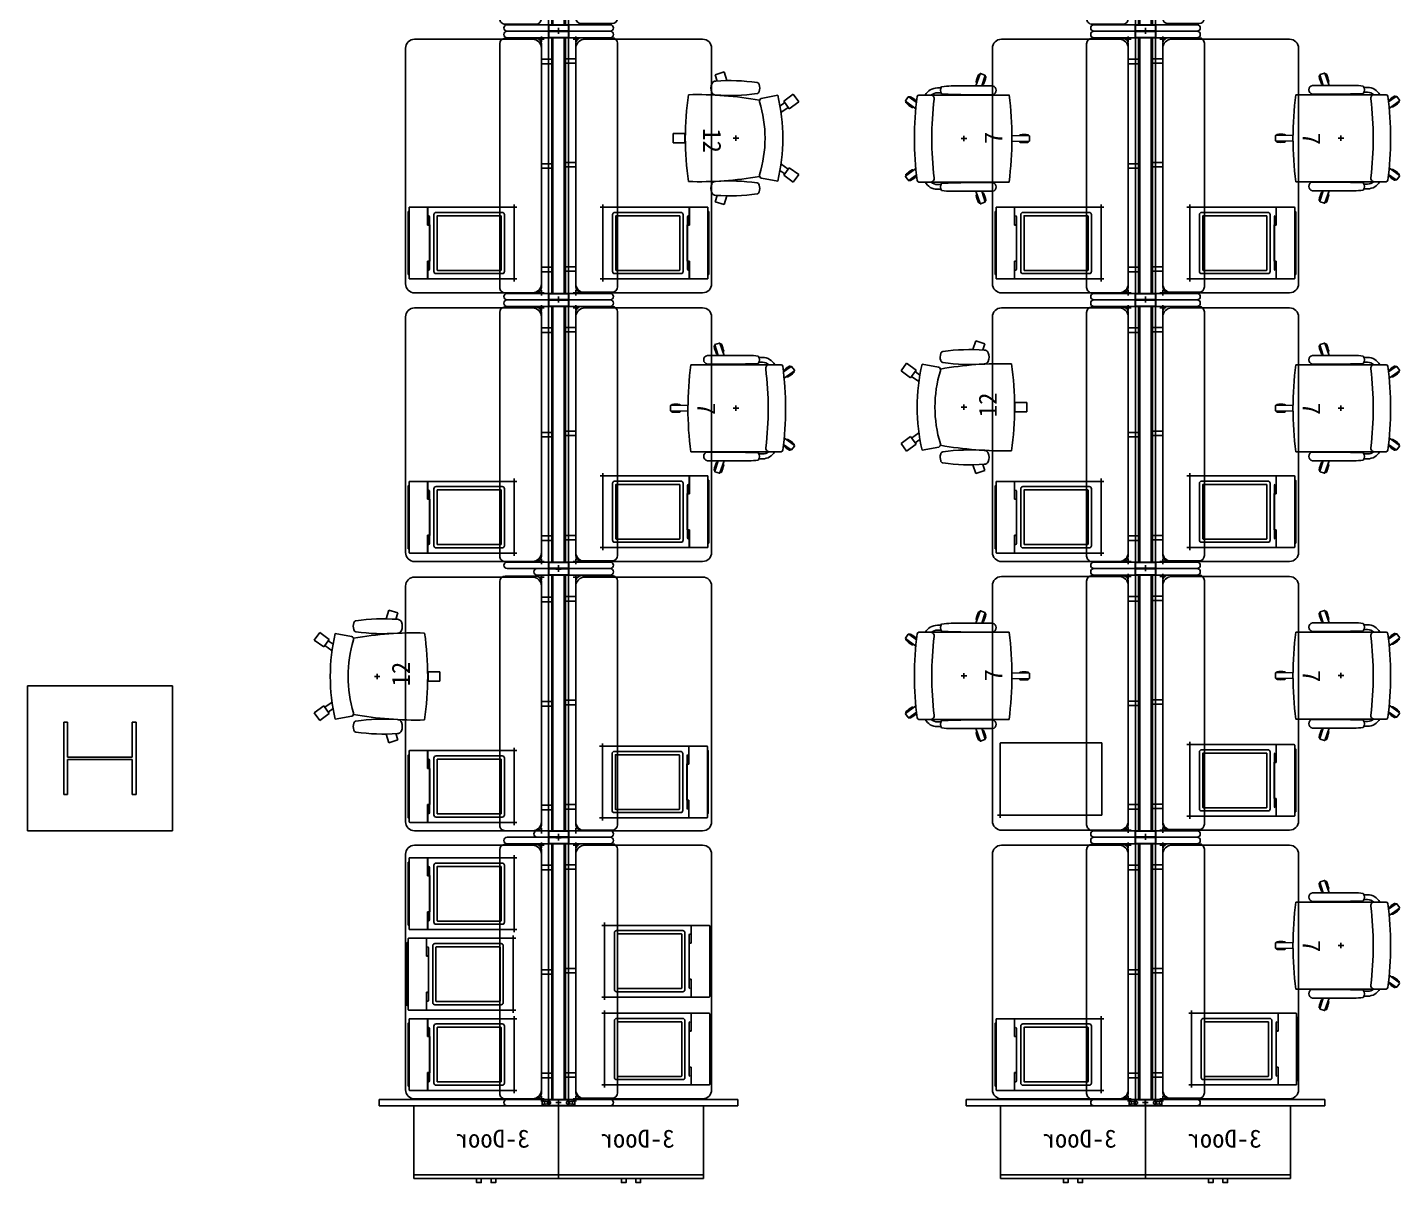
# Model space of a CAD drawing. Header units: millimetres. Extents: x 10479 to 135323, y 879012 to 965592.
# Drawn here: x 46782 to 54357, y 938260 to 944636 of the extents above; entities that cross this region are included whole.
import ezdxf
from ezdxf.enums import TextEntityAlignment as Align

# ---------------------------------------------------------------- set-up
doc = ezdxf.new("R2010")
doc.units = ezdxf.units.MM
doc.header["$PDMODE"] = 2
doc.header["$PDSIZE"] = 15
doc.linetypes.add('03-A31 아트페어 전시관 단면도$0$1층 평면도$0$1층배치도$0$PHANTOM2', pattern=[1.25, 0.625, -0.125, 0.125, -0.125, 0.125, -0.125])
for name, color, linetype in [('$2d', 7, 'Continuous'), ('$2dpanl', 1, 'Continuous'), ('$CHAR', 3, 'Continuous'), ('$point', 6, 'Continuous'), ('보루네오', 140, 'Continuous'), ('시디즈', 211, 'Continuous'), ('퍼시스', 210, 'Continuous'), ('퍼시스물량산출제외', 7, 'Continuous')]:
    doc.layers.add(name, color=color, linetype=linetype)
doc.styles.add('돋움', font='')
doc.styles.get('돋움').set_extended_font_data('Dotum')

# ---------------------------------------------------------------- blocks, each defined once
blk = doc.blocks.new('GFN142J')
at = {"layer": '$2dpanl', "color": 0}
for p, q in [((0, -55.5), (0, 284.5)), ((36, 284.5), (36, 55.5)), ((1447, 284.5), (1447, 55.5)), ((1483, -55.5), (1483, 284.5)), ((1, 56.5), (1.2, 56.5)), ((1.2, 56.5), (34.8, 56.5)), ((2.2, -54.5), (2.2, 54.5)), ((2.2, 54.5), (33.8, 54.5)), ((33.8, 54.5), (33.8, -54.5)), ((34.8, 56.5), (35, 56.5)), ((36, 55.5), (36, 6)), ((36, 55), (1447, 55)), ((36, 38), (1447, 38)), ((36, 31.5), (1447, 31.5)), ((36, 6), (36, -6)), ((1447, 55.5), (1447, 6)), ((1447, 6), (1447, -6)), ((1448.2, 56.5), (1448, 56.5)), ((1481.8, 56.5), (1448.2, 56.5)), ((1449.2, 54.5), (1449.2, -54.5)), ((1480.8, 54.5), (1449.2, 54.5)), ((1480.8, -54.5), (1480.8, 54.5)), ((1482, 56.5), (1481.8, 56.5)), ((0, -284.5), (0, -55.5)), ((1.2, -56.5), (1, -56.5)), ((34.8, -56.5), (1.2, -56.5)), ((33.8, -54.5), (2.2, -54.5)), ((35, -56.5), (34.8, -56.5)), ((36, -6), (36, -55.5)), ((36, -31.5), (1447, -31.5)), ((36, -38), (1447, -38)), ((36, -55), (1447, -55)), ((36, -55.5), (36, -284.5)), ((1447, -6), (1447, -55.5)), ((1447, -55.5), (1447, -284.5)), ((1448, -56.5), (1448.2, -56.5)), ((1448.2, -56.5), (1481.8, -56.5)), ((1449.2, -54.5), (1480.8, -54.5)), ((1481.8, -56.5), (1482, -56.5)), ((1483, -284.5), (1483, -55.5))]:
    blk.add_line(p, q, dxfattribs=at)
for centre, radius, start, end in [((18, 284.5), 18, 0.00005, 180), ((1465, 284.5), 18, 0, 179.99995), ((1, 55.5), 1, 90, 180), ((35, 55.5), 1, 0, 90), ((35.5, 6), 0.5, 306.91716, 0), ((1448, 55.5), 1, 90, 180), ((1447.5, 6), 0.5, 180, 233.08284), ((1482, 55.5), 1, 0, 90), ((1, -55.5), 1, 180, 270), ((35, -55.5), 1, 270, 0), ((35.5, -6), 0.5, 0, 53.08284), ((1447.5, -6), 0.5, 126.91716, 180), ((1448, -55.5), 1, 180, 270), ((1482, -55.5), 1, 270, 0), ((18, -284.5), 18, 180.00005, 359.99994), ((1465, -284.5), 18, 180.00006, 359.99995)]:
    blk.add_arc(centre, radius, start, end, dxfattribs=at)
at = {"layer": '$point'}
for p in [(0, 0), (1483, 0)]:
    blk.add_point(p, dxfattribs=at)
blk = doc.blocks.new('GTN214')
at = {"layer": '$2d', "color": 0}
for p, q in [((180, -32.8), (155, -32.8)), ((155, -95), (155, -32.8)), ((180, -95), (180, -32.8)), ((731, -95), (731, -32.8)), ((756, -32.8), (731, -32.8)), ((756, -95), (756, -32.8)), ((1303, -95), (1303, -32.8)), ((1303, -32.8), (1328, -32.8)), ((1328, -95), (1328, -32.8)), ((39, -125), (39, -295)), ((1414, -95), (69, -95)), ((1444, -295), (1444, -125)), ((69, -325), (1414, -325))]:
    blk.add_line(p, q, dxfattribs=at)
for centre, start, end in [((69, -125), 90, 180), ((1414, -125), 0, 90), ((69, -295), 180, 270), ((1414, -295), 270, 0)]:
    blk.add_arc(centre, 30, start, end, dxfattribs=at)
at = {"layer": '$point'}
for p in [(0, 0), (1483, 0)]:
    blk.add_point(p, dxfattribs=at)
blk = doc.blocks.new('의자_사무용의자_시디즈_T10')
at = {"layer": '시디즈'}
for p, q in [((-200.9, 347.1, 0), (-242.9, 316.5, 0)), ((-242.9, 316.5, 0), (-204.7, 263.9, 0)), ((-162.6, 294.5, 0), (-200.9, 347.1, 0)), ((162.4, 294.5, 0), (200.6, 347.1, 0)), ((200.6, 347.1, 0), (242.7, 316.5, 0)), ((242.7, 316.5, 0), (204.5, 263.9, 0)), ((-220.2, 139.6, 0), (-237, 231, 0)), ((-204.7, 263.9, 0), (-162.6, 294.5, 0)), ((-197.1, 269.5, 0), (-177.5, 243.1, 0)), ((-170.3, 288.9, 0), (-141.9, 248.6, 0)), ((170.1, 288.9, 0), (141.7, 248.6, 0)), ((204.5, 263.9, 0), (162.4, 294.5, 0)), ((196.8, 269.5, 0), (177.3, 243.1, 0)), ((237, 231, 0), (220.9, 141.2, 0)), ((-128.9, 167.1), (-128.9, 167.1)), ((-128.9, 167.1), (-128.9, 167.1)), ((-318.1, -49.6, 0), (-366.4, -65.3, 0)), ((-366.4, -65.3, 0), (-350.4, -114.8, 0)), ((317.8, -49.6, 0), (366.2, -65.3, 0)), ((366.2, -65.3, 0), (350.1, -114.8, 0)), ((-350.4, -114.8, 0), (-316, -103.6, 0)), ((350.1, -114.8, 0), (315.7, -103.6, 0)), ((-26.1, -281.4, 0), (25.9, -281.4, 0)), ((-26.1, -346.4, 0), (-26.1, -281.4, 0)), ((-12.7, -281.4, 0), (-12.7, -279.5, 0)), ((12.4, -281.4, 0), (12.4, -279.5, 0)), ((25.9, -281.4, 0), (25.9, -346.4, 0)), ((25.9, -346.4, 0), (-26.1, -346.4, 0))]:
    blk.add_line(p, q, dxfattribs=at)
for centre, radius, start, end in [((0, -782.1, 0), 1040.4, 76.83121, 103.16879), ((0, -530.4, 0), 690.8, 73.0482, 106.9518), ((761.9, -34.3, 0), 1080.1, 171.98266, 184.12355), ((-293, 114, 0), 14.9, 101.66098, 170.61342), ((-276.9, 62.2, 0), 69, 74.3847, 106.08725), ((-261, 114.1, 0), 14.8, 8.77716, 79.46279), ((-1324.2, -34.4, 0), 1088.3, 355.90942, 7.96394), ((1803.6, -222.7, 0), 2044.6, 170.05998, 181.11051), ((-205.9, 145, 0), 15.3, 200.51053, 287.15481), ((206.8, 143.7, 0), 14.4, 248.08599, 349.84116), ((-1629.8, -201.6, 0), 1869.7, 358.12989, 10.20801), ((1324, -34.4, 0), 1088.3, 172.03606, 184.09058), ((260.8, 114.1, 0), 14.8, 100.53721, 171.22284), ((276.6, 62.2, 0), 69, 73.91275, 105.6153), ((292.7, 114, 0), 14.9, 9.38658, 78.33902), ((-762.2, -34.3, 0), 1080.1, 355.87645, 8.01734), ((-291.8, -112.2, 0), 23.6, 179.43609, 247.66904), ((-277, -79.7, 0), 59.3, 246.36376, 293.63624), ((-261.9, -112.4, 0), 23.3, 291.94918, 0.8867), ((261.7, -112.4, 0), 23.3, 179.1133, 248.05082), ((276.8, -79.7, 0), 59.3, 246.36376, 293.63624), ((291.6, -112.2, 0), 23.6, 292.33096, 0.56391), ((0, 1413.3, 0), 1692.8, 261.83108, 278.11402)]:
    blk.add_arc(centre, radius, start, end, dxfattribs=at)
blk.add_point((0, 0), dxfattribs=at)
blk.add_text('12', height=100).set_placement((-55.4, -181.3))
blk = doc.blocks.new('의자_사무용의자_퍼시스_CH0501')
at = {"layer": '퍼시스'}
for p, q in [((-231.3, 304.7, 0), (-200.7, 262.4, 0)), ((-209.8, 322.8, 0), (-230.8, 307.5, 0)), ((-165.2, 266, 0), (-207, 322.3, 0)), ((163.7, 266, 0), (205.6, 322.3, 0)), ((229.9, 304.7, 0), (199.6, 262.8, 0)), ((208.4, 322.8, 0), (229.4, 307.5, 0)), ((-240.2, -248.7), (-240.2, 248.7)), ((240.2, 249), (240.2, -249)), ((-280.5, 146.8), (-280.5, 127.4)), ((-253.9, 146.8), (-253.9, 127.2)), ((252.5, 146.8), (252.5, 127.2)), ((279.1, 146.8), (279.1, 127.4)), ((-291.4, -158), (-291.4, 70)), ((290, -158), (290, 70)), ((-291.4, -65.9), (-358.7, -88.5)), ((290, -65.9), (357.3, -88.5)), ((-360, -91.1), (-351.9, -115.8)), ((-349.4, -117.1), (-291.4, -98.7)), ((348, -117.1), (290, -98.7)), ((358.6, -91.1), (350.5, -115.8)), ((-16.6, -264.9), (-15.1, -360.2)), ((14.9, -360.2), (15.9, -264.9)), ((-13.1, -362.2), (12.9, -362.2))]:
    blk.add_line(p, q, dxfattribs=at)
for centre, radius, start, end in [((-229.7, 305.9, 0), 2, 126, 216), ((-208.6, 321.1, 0), 2.02, 36.60291, 125.39709), ((-201.3, 316.4, 0), 5.26, 44.76436, 137.84283), ((-306.4, 216.8, 0), 150, 27.64629, 43.50301), ((304.9, 216.8, 0), 150, 136.49699, 152.35371), ((199.9, 316.4, 0), 5.26, 42.15717, 135.23564), ((207.2, 321.1, 0), 2.02, 54.60291, 143.39709), ((228.2, 305.9, 0), 2, 324, 54), ((-230.2, 248.7), 10, 97.43298, 180), ((-227.3, 297.4, 0), 5.29, 114.2057, 206.91653), ((-100.2, 366.6, 0), 150, 208.49699, 224.35371), ((1.4, -1526.3), 1800, 82.65482, 97.43298), ((-203.8, 265.4, 0), 5.14, 225.02432, 227.4759), ((-178.1, 284.1, 0), 5.13, 301.72005, 27.03383), ((176.6, 284.1, 0), 5.13, 152.96617, 238.27995), ((98.8, 366.6, 0), 150, 315.7942, 331.50301), ((225.9, 297.4, 0), 5.29, 333.08347, 65.7943), ((230.2, 249), 10, 0, 82.65482), ((-204.2, 146.8), 76.3, 118.15329, 180), ((-204.2, 146.8), 49.7, 136.4158, 180), ((-220, 185), 20.5, 190.85362, 276.3109), ((1.4, -1622.1), 1800, 83.09377, 96.9925), ((220.1, 185.3), 20.6, 263.72681, 348.08907), ((202.8, 146.8), 76.3, 0, 61.84671), ((202.8, 146.8), 49.7, 360, 41.1552), ((82.4, 70), 373.9, 171.82038, 180), ((-267.4, 96.6), 33.4, 52.75918, 127.24082), ((-5272.7, -85.4), 5029.7, 359.173, 2.37692), ((5271.2, -85.4), 5029.7, 177.62308, 180.827), ((266, 96.6), 33.4, 52.75918, 127.24082), ((-83.9, 70), 373.9, 0, 8.17962), ((-289.1, -215.6, 0), 150, 99.64629, 115.50301), ((-313.4, -72.8, 0), 5.13, 13.59953, 99.02346), ((312, -72.8, 0), 5.13, 80.97654, 166.40047), ((287.6, -215.6, 0), 150, 64.49699, 80.35371), ((-358.1, -90.4), 2.02, 108.583, 197.417), ((-351.3, -85, 0), 5.26, 116.77893, 209.83723), ((-350, -115.2), 2, 198, 288), ((-341.3, -115.6), 5.24, 185.79104, 279.52053), ((-367.8, 26.7), 150, 280.49699, 296.35371), ((-303.5, -103.1), 5.13, 296.96689, 24.1581), ((302.1, -103.1), 5.13, 155.8419, 243.03311), ((366.4, 26.7), 150, 243.64629, 259.50301), ((339.9, -115.6), 5.24, 260.47947, 354.20896), ((348.6, -115.2), 2, 252, 342), ((349.8, -85, 0), 5.26, 330.16277, 63.22107), ((356.6, -90.4), 2.02, 342.583, 71.417), ((-267.4, -153.6), 24.4, 190.38886, 349.61114), ((266, -153.6), 24.4, 190.38886, 349.61114), ((1.4, 1535), 1800, 262.28745, 277.62518), ((127.3, -333.2), 150, 171.64629, 187.50301), ((-16.2, -352), 5.27, 188.83662, 282.04116), ((-15.9, -312.4), 5.34, 91.136, 169.92403), ((-13.1, -360.2), 2, 180, 270), ((12.9, -360.2), 2, 270, 0), ((16, -352), 5.27, 257.95884, 351.16338), ((15.6, -312.4), 5.34, 10.07597, 91.98456), ((-127.5, -333.2), 150, 352.49699, 8.35371)]:
    blk.add_arc(centre, radius, start, end, dxfattribs=at)
blk.add_point((0, 0), dxfattribs=at)
blk.add_text('7', height=100).set_placement((-31.1, -212.4))
blk = doc.blocks.new('책상_책상_퍼시스_GDN014M')
at = {"layer": '퍼시스'}
for p, q in [((1350, 0), (50, 0)), ((0, -50), (0, -700)), ((1400, -700), (1400, -50)), ((50, -750), (1350, -750))]:
    blk.add_line(p, q, dxfattribs=at)
for centre, start, end in [((50, -50), 90, 180), ((1350, -50), 0, 90), ((50, -700), 180, 270), ((1350, -700), 270, 0)]:
    blk.add_arc(centre, 50, start, end, dxfattribs=at)
for p in [(0, 0), (1400, 0)]:
    blk.add_point(p, dxfattribs=at)
at = {"layer": '퍼시스', "flags": 8}
for tag, p in [('CODE', (554.5, -406.8)), ('SIZE', (554.5, -566.8))]:
    blk.add_attdef(tag, text='', height=60, dxfattribs=at).set_placement(p, align=Align.BOTTOM_LEFT)
at = {"layer": '퍼시스'}
blk.add_attdef('COLOR', text='', height=60, dxfattribs=at).set_placement((554.5, -486.8), align=Align.BOTTOM_LEFT)
blk = doc.blocks.new('GFN142WA')
at = {"layer": '$2dpanl', "color": 0}
for p, q in [((0, -55.5), (0, 118.5)), ((36, 118.5), (36, 55.5)), ((1447, 118.5), (1447, 55.5)), ((1483, -55.5), (1483, 118.5)), ((1, 56.5), (1.2, 56.5)), ((1.2, 56.5), (34.8, 56.5)), ((2.2, -54.5), (2.2, 54.5)), ((2.2, 54.5), (33.8, 54.5)), ((33.8, 54.5), (33.8, -54.5)), ((34.8, 56.5), (35, 56.5)), ((36, 55.5), (36, 6)), ((36, 55), (1447, 55)), ((36, 38), (1447, 38)), ((36, 31.5), (1447, 31.5)), ((36, 6), (36, -6)), ((1447, 55.5), (1447, 6)), ((1447, 6), (1447, -6)), ((1448.2, 56.5), (1448, 56.5)), ((1481.8, 56.5), (1448.2, 56.5)), ((1449.2, 54.5), (1449.2, -54.5)), ((1480.8, 54.5), (1449.2, 54.5)), ((1480.8, -54.5), (1480.8, 54.5)), ((1482, 56.5), (1481.8, 56.5)), ((0, -285.5), (0, -55.5)), ((1.2, -56.5), (1, -56.5)), ((34.8, -56.5), (1.2, -56.5)), ((33.8, -54.5), (2.2, -54.5)), ((35, -56.5), (34.8, -56.5)), ((36, -6), (36, -55.5)), ((36, -31.5), (1447, -31.5)), ((36, -38), (1447, -38)), ((36, -55), (1447, -55)), ((36, -55.5), (36, -285.5)), ((1447, -6), (1447, -55.5)), ((1447, -55.5), (1447, -285.5)), ((1448, -56.5), (1448.2, -56.5)), ((1448.2, -56.5), (1481.8, -56.5)), ((1449.2, -54.5), (1480.8, -54.5)), ((1481.8, -56.5), (1482, -56.5)), ((1483, -285.5), (1483, -55.5))]:
    blk.add_line(p, q, dxfattribs=at)
for centre, radius, start, end in [((18, 118.5), 18, 0.00005, 180), ((1465, 118.5), 18, 0, 179.99995), ((1, 55.5), 1, 90, 180), ((35, 55.5), 1, 0, 90), ((35.5, 6), 0.5, 306.91716, 0), ((1448, 55.5), 1, 90, 180), ((1447.5, 6), 0.5, 180, 233.08284), ((1482, 55.5), 1, 0, 90), ((1, -55.5), 1, 180, 270), ((35, -55.5), 1, 270, 0), ((35.5, -6), 0.5, 0, 53.08284), ((1447.5, -6), 0.5, 126.91716, 180), ((1448, -55.5), 1, 180, 270), ((1482, -55.5), 1, 270, 0), ((18, -285.5), 18, 180.00005, 359.99994), ((1465, -285.5), 18, 180.00006, 359.99995)]:
    blk.add_arc(centre, radius, start, end, dxfattribs=at)
at = {"layer": '$point'}
for p in [(0, 0), (1483, 0)]:
    blk.add_point(p, dxfattribs=at)
blk = doc.blocks.new('GFN4092F')
at = {"layer": '$2dpanl', "color": 0}
for p, q in [((-8.5, -49.6), (-8.5, -60.4)), ((-4.6, -45.3), (-8.2, -48.9)), ((-8.2, -61.1), (-5.8, -63.7)), ((3.9, -45), (-3.9, -45)), ((8.2, -48.9), (4.6, -45.3)), ((5.8, -63.7), (8.2, -61.1)), ((8.5, -60.4), (8.5, -49.6)), ((-18, -90.4), (-18, -990.4)), ((-18, -90.4), (18, -90.4)), ((-8.5, -79.4), (-8.5, -89.4)), ((-5.8, -76.1), (-8.2, -78.7)), ((7.5, -90.4), (-7.5, -90.4)), ((8.2, -78.7), (5.8, -76.1)), ((8.5, -89.4), (8.5, -79.4)), ((18, -90.4), (18, -990.4)), ((18, -990.4), (-18, -990.4))]:
    blk.add_line(p, q, dxfattribs=at)
blk.add_circle((0, -69.9), 8.5, dxfattribs=at)
for centre, start, end in [((-7.5, -49.6), 135, 180), ((-7.5, -60.4), 180, 223), ((-3.9, -46), 90, 135), ((3.9, -46), 45, 90), ((7.5, -49.6), 0, 45), ((7.5, -60.4), 317, 0), ((-7.5, -79.4), 137, 180), ((-7.5, -89.4), 180, 270), ((7.5, -89.4), 270, 0), ((7.5, -79.4), 0, 43)]:
    blk.add_arc(centre, 1, start, end, dxfattribs=at)
at = {"layer": '$point'}
blk.add_point((0, 0), dxfattribs=at)
blk = doc.blocks.new('캐비닛_3단캐비닛_보루네오_H1123')
at = {"layer": '보루네오', "ltscale": 2}
for p, q in [((2211171.2, -1505364.8), (2211171.2, -1504964.8)), ((2211171.2, -1504964.8), (2211971.2, -1504964.8)), ((2211971.2, -1504984.8), (2211171.2, -1504984.8)), ((2211971.2, -1504964.8), (2211937.8, -1504964.8)), ((2211971.2, -1504964.8), (2211971.2, -1505364.8)), ((2211971.2, -1505364.8), (2211171.2, -1505364.8))]:
    blk.add_line(p, q, dxfattribs=at)
for points in [[(2211544.2, -1504964.8), (2211518.2, -1504964.8), (2211518.2, -1504941.8), (2211544.2, -1504941.8)], [(2211624.2, -1504964.8), (2211598.2, -1504964.8), (2211598.2, -1504941.8), (2211624.2, -1504941.8)]]:
    blk.add_lwpolyline(points, close=True, dxfattribs=at)
at = {"layer": '보루네오'}
blk.add_text('3-Door', height=100, rotation=180, dxfattribs=at).set_placement((2211811.3, -1505134.4))
blk = doc.blocks.new('서랍_서랍_퍼시스_엑스페이스')
at = {"layer": '퍼시스', "linetype": 'Continuous'}
for p, q in [((1, 0), (395, 0)), ((0, -477), (0, -1)), ((29, -431.5), (29, -66)), ((41, -54), (355, -54)), ((47, -74), (47, -423.5)), ((347, -72), (49, -72)), ((349, -423.5), (349, -74)), ((367, -66), (367, -431.5)), ((396, -477), (396, -1)), ((355, -443.5), (41, -443.5)), ((49, -425.5), (347, -425.5)), ((0, -577), (0, -478.5)), ((0.5, -477.5), (98.5, -477.5)), ((98.5, -478), (0.5, -478)), ((48, -472.5), (48, -472.6)), ((53, -467.5), (97.5, -467.5)), ((97.5, -467.5), (98, -468)), ((97.5, -477.5), (97.5, -467.5)), ((97.5, -477.5), (98, -477)), ((98, -466.5), (298, -466.5)), ((98, -477), (98, -466.5)), ((98.5, -478), (98.5, -468)), ((99, -467.5), (101, -467.5)), ((297, -467.5), (101.1, -467.5)), ((297.5, -468), (297.5, -478)), ((297.5, -477.5), (395.5, -477.5)), ((395.5, -478), (297.5, -478)), ((298, -477), (298, -466.5)), ((298, -468), (298.5, -467.5)), ((298.5, -477.5), (298, -477)), ((298.5, -467.5), (343.1, -467.5)), ((298.5, -467.5), (298.5, -477.5)), ((348, -472.5), (348, -472.6)), ((396, -478.5), (396, -577)), ((3, -580), (393, -580)), ((24, -584.1), (24, -580)), ((371.1, -585), (25, -585)), ((372, -580), (372, -584.1))]:
    blk.add_line(p, q, dxfattribs=at)
for centre, radius, start, end in [((1, -1), 1, 90, 180), ((395, -1), 1, 0, 90), ((41, -66), 12, 90, 180), ((49, -74), 2, 90, 180), ((347, -74), 2, 0, 90), ((355, -66), 12, 0, 90), ((41, -431.5), 12, 180, 270), ((49, -423.5), 2, 180, 270), ((347, -423.5), 2, 270, 0), ((355, -431.5), 12, 270, 0), ((0.5, -477), 0.5, 180, 270), ((0.5, -478.5), 0.5, 90, 180), ((53, -472.5), 4.95, 90, 180), ((53, -472.6), 4.95, 180, 270), ((99, -468), 0.5, 90, 180), ((101, -468), 0.5, 70.8728, 90), ((297, -468), 0.5, 0, 90), ((343.1, -472.5), 4.95, 0, 90), ((343.1, -472.6), 4.95, 270, 0), ((395.5, -477), 0.5, 270, 0), ((395.5, -478.5), 0.5, 0, 90), ((3, -577), 3, 180, 270), ((25, -584.1), 0.95, 180, 270), ((371.1, -584.1), 0.95, 270, 0), ((393, -577), 3, 270, 0)]:
    blk.add_arc(centre, radius, start, end, dxfattribs=at)
at = {"layer": '퍼시스', "linetype": 'Continuous', "start_tangent": (-0.999993, 0.003708), "end_tangent": (-0.993211, -0.116326)}
blk.add_spline([(101.1, -467.5), (101, -467.5)], degree=3, dxfattribs=at)
at = {"layer": '퍼시스'}
for p in [(0, 0), (396, 0)]:
    blk.add_point(p, dxfattribs=at)
for tag, p in [('CODE', (29, -273.5)), ('SIZE', (29, -433.5))]:
    blk.add_attdef(tag, text='', height=60, dxfattribs=at).set_placement(p, align=Align.BOTTOM_LEFT)
at = {"layer": '퍼시스', "flags": 8}
blk.add_attdef('COLOR', text='', height=60, dxfattribs=at).set_placement((29, -353.5), align=Align.BOTTOM_LEFT)
blk = doc.blocks.new('서랍_서랍_보루네오')
at = {"layer": '보루네오', "linetype": 'ByBlock'}
for p, q in [((398, 0), (1, 0)), ((0, -1), (0, -559)), ((399, -559), (399, -1)), ((1, -560), (398, -560))]:
    blk.add_line(p, q, dxfattribs=at)
for centre, start, end in [((1, -1), 90, 180), ((398, -1), 0, 90), ((1, -559), 180, 270), ((398, -559), 270, 0)]:
    blk.add_arc(centre, 1, start, end, dxfattribs=at)
at = {"layer": '보루네오'}
blk.add_point((0, 0), dxfattribs=at)
at = {"layer": '보루네오', "flags": 8}
for tag, p in [('CODE', (81.9, -231.6, 0)), ('SIZE', (81.9, -391.6, 0))]:
    blk.add_attdef(tag, text='', height=60, dxfattribs=at).set_placement(p, align=Align.BOTTOM_LEFT)
at = {"layer": '보루네오'}
blk.add_attdef('COLOR', text='', height=60, dxfattribs=at).set_placement((81.9, -311.6, 0), align=Align.BOTTOM_LEFT)
blk = doc.blocks.new('14F')
at = {"color": 8}
for p, q in [((-152418.1, 767841.9), (-153218.1, 767841.9)), ((-153218.1, 767841.9), (-153218.1, 767041.9)), ((-152418.1, 767041.9), (-152418.1, 767841.9)), ((-153018.1, 767641.9), (-153018.1, 767241.9)), ((-152997.1, 767641.9), (-153018.1, 767641.9)), ((-152997.1, 767448.4), (-152997.1, 767641.9)), ((-152618.1, 767641.9), (-152639.1, 767641.9)), ((-152639.1, 767641.9), (-152639.1, 767448.4)), ((-152618.1, 767241.9), (-152618.1, 767641.9)), ((-152639.1, 767448.4), (-152997.1, 767448.4)), ((-152997.1, 767241.9), (-152997.1, 767435.4)), ((-152997.1, 767435.4), (-152639.1, 767435.4)), ((-152639.1, 767435.4), (-152639.1, 767241.9)), ((-153018.1, 767241.9), (-152997.1, 767241.9)), ((-152639.1, 767241.9), (-152618.1, 767241.9)), ((-153218.1, 767041.9), (-152418.1, 767041.9))]:
    blk.add_line(p, q, dxfattribs=at)
at = {"color": 8, "linetype": 'ByBlock', "ltscale": 0.1, "style": '돋움'}
for tag, p in [('HRD기획팀', (-160031.5, 780698.2, 0)), ('인재전략팀', (-162408.7, 780698.2, 0)), ('기업문화팀', (-157519.3, 780698.2, 0)), ('뷰티교육팀', (-152663.4, 780698.2, 0)), ('자산관리팀', (-147978.3, 780698.2, 0)), ('그룹HR팀', (-166987.1, 780698.2, 0)), ('법무팀', (-145354.1, 780698.2, 0)), ('특허팀', (-142261.1, 780698.2, 0)), ('상표팀', (-139438.1, 780698.2, 0))]:
    blk.add_attdef(tag, text='', height=356.2, rotation=90, dxfattribs=at).set_placement(p, align=Align.MIDDLE_CENTER)
at = {"color": 8, "style": '돋움'}
blk.add_attdef('1', text='', height=420, rotation=180, dxfattribs=at).set_placement((-143911.2, 758189), align=Align.MIDDLE)

msp = doc.modelspace()

# ---------------------------------------------------------------- block references
at = {"layer": '$CHAR', "color": 1}
msp.add_blockref('14F', (200000, 173159.8), dxfattribs=at)
at = {"layer": '보루네오', "rotation": 89.99999999999999}
msp.add_blockref('서랍_서랍_보루네오', (52152.4, 940288), dxfattribs=at)
at = {"layer": '보루네오', "xscale": -1, "rotation": 180}
for p in [(-2162257.1, -566682), (-2161457.1, -566682), (-2159017.1, -566682), (-2158217.1, -566682)]:
    msp.add_blockref('캐비닛_3단캐비닛_보루네오_H1123', p, dxfattribs=at)
at = {"layer": '시디즈'}
for p, rotation in [((50693.2, 944024.1), 270), ((51952, 942539.7), 90), ((48712, 941053.7), 90)]:
    msp.add_blockref('의자_사무용의자_시디즈_T10', p, dxfattribs=dict(at, rotation=rotation))
at = {"layer": '퍼시스', "linetype": '03-A31 아트페어 전시관 단면도$0$1층 평면도$0$1층배치도$0$PHANTOM2', "ltscale": 100}
for p, rotation in [((49619.1, 944570.8), 270), ((49809.1, 943170.8), 90), ((52859.1, 944570.8), 270), ((53049.1, 943170.8), 90), ((49619.1, 943087.8), 270), ((49809.1, 941687.8), 90), ((52859.1, 943087.8), 270), ((53049.1, 941687.8), 90), ((49619.1, 941601.8), 270), ((49809.1, 940201.8), 90), ((52859.1, 941604.8), 270), ((53049.1, 940204.8), 90), ((49619.1, 940121.8), 270), ((49809.1, 938721.8), 90), ((52859.1, 940121.8), 270), ((53049.1, 938721.8), 90)]:
    msp.add_blockref('책상_책상_퍼시스_GDN014M', p, dxfattribs=dict(at, rotation=rotation))
at = {"layer": '퍼시스'}
for name, p, rotation in [('의자_사무용의자_퍼시스_CH0501', (51952, 944022.7), 90), ('의자_사무용의자_퍼시스_CH0501', (54033.2, 944024.1), 270), ('서랍_서랍_퍼시스_엑스페이스', (49469.1, 943643.8), 270), ('서랍_서랍_퍼시스_엑스페이스', (49958.1, 943247.8), 90), ('서랍_서랍_퍼시스_엑스페이스', (52709.1, 943643.8), 270), ('서랍_서랍_퍼시스_엑스페이스', (53198.1, 943247.8), 90), ('의자_사무용의자_퍼시스_CH0501', (50693.2, 942533.8), 270), ('의자_사무용의자_퍼시스_CH0501', (54033.2, 942533.8), 270), ('서랍_서랍_퍼시스_엑스페이스', (49469.1, 942130.2), 270), ('서랍_서랍_퍼시스_엑스페이스', (49958.1, 941764.8), 90), ('서랍_서랍_퍼시스_엑스페이스', (52709.1, 942130.2), 270), ('서랍_서랍_퍼시스_엑스페이스', (53198.1, 941764.8), 90), ('의자_사무용의자_퍼시스_CH0501', (51952, 941056.7), 90), ('의자_사무용의자_퍼시스_CH0501', (54033.2, 941058), 270), ('서랍_서랍_퍼시스_엑스페이스', (49469.1, 940644.1), 270), ('서랍_서랍_퍼시스_엑스페이스', (49955.6, 940272.6), 90), ('서랍_서랍_퍼시스_엑스페이스', (53198.1, 940281.7), 90), ('서랍_서랍_퍼시스_엑스페이스', (49469.1, 940052.2), 270), ('의자_사무용의자_퍼시스_CH0501', (54033.2, 939567.8), 270), ('서랍_서랍_퍼시스_엑스페이스', (49968.1, 939283.5), 90), ('서랍_서랍_퍼시스_엑스페이스', (49462.8, 939608.2), 270), ('서랍_서랍_퍼시스_엑스페이스', (49968.1, 938798.7), 90), ('서랍_서랍_퍼시스_엑스페이스', (53208.1, 938798.7), 90), ('서랍_서랍_퍼시스_엑스페이스', (49469.1, 939164.1), 270), ('서랍_서랍_퍼시스_엑스페이스', (52709.1, 939164.1), 270)]:
    msp.add_blockref(name, p, dxfattribs=dict(at, rotation=rotation))
at = {"layer": '퍼시스물량산출제외', "linetype": '03-A31 아트페어 전시관 단면도$0$1층 평면도$0$1층배치도$0$PHANTOM2', "ltscale": 100}
for p, rotation in [((49714.1, 946097.8), 270), ((49714.1, 944617.8), 90), ((52954.1, 946097.8), 270), ((52954.1, 944617.8), 90), ((49714.1, 944614.8), 270), ((49714.1, 943134.8), 90), ((52954.1, 944614.8), 270), ((52954.1, 943134.8), 90), ((49714.1, 943131.8), 270), ((49714.1, 941651.8), 90), ((52954.1, 943131.8), 270), ((52954.1, 941651.8), 90), ((49714.1, 941645.8), 270), ((49714.1, 940165.8), 90), ((52954.1, 941648.8), 270), ((52954.1, 940168.8), 90), ((49714.1, 940165.8), 270), ((49714.1, 938685.8), 90), ((52954.1, 940165.8), 270), ((52954.1, 938685.8), 90)]:
    msp.add_blockref('GTN214', p, dxfattribs=dict(at, rotation=rotation))
at = {"layer": '퍼시스물량산출제외'}
for name, p, rotation in [('GFN142J', (49714.1, 946097.8), 270), ('GFN142J', (52954.1, 946097.8), 270), ('GFN142J', (49714.1, 944614.8), 270), ('GFN142J', (52954.1, 944614.8), 270), ('GFN142J', (49714.1, 943131.8), 270), ('GFN142J', (52954.1, 943131.8), 270), ('GFN142WA', (49714.1, 940165.8), 90), ('GFN142J', (52954.1, 941648.8), 270), ('GFN142J', (49714.1, 940165.8), 270), ('GFN142J', (52954.1, 940165.8), 270), ('GFN4092F', (49714.1, 938700.8), 270), ('GFN4092F', (49713.1, 938700.8), 90), ('GFN4092F', (52954.1, 938700.8), 270), ('GFN4092F', (52953.1, 938700.8), 90)]:
    msp.add_blockref(name, p, dxfattribs=dict(at, rotation=rotation))

doc.saveas('drawing.dxf')
